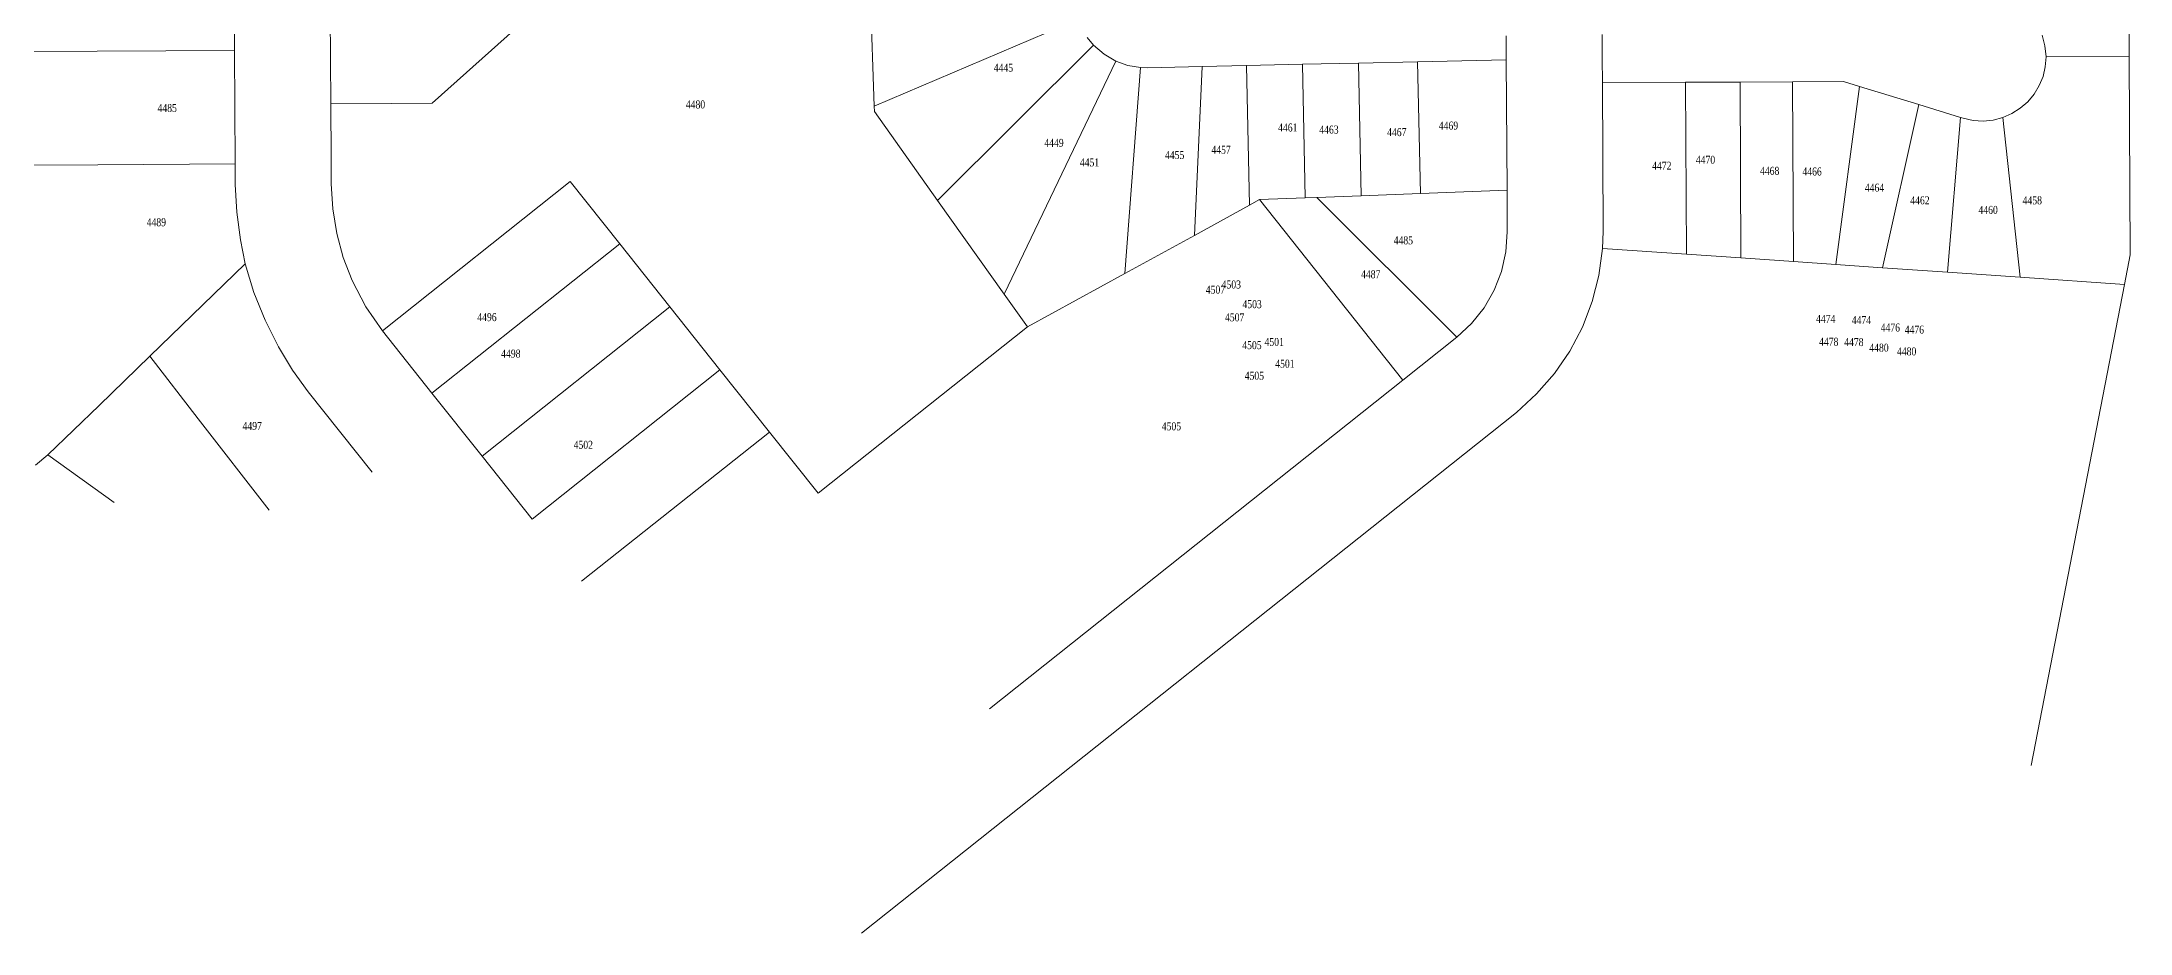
# Model space of a CAD drawing. Header units: feet. Extents: x 2819410 to 2831754, y 974571 to 993150.
# Drawn here: x 2825127 to 2826432, y 982861 to 983418 of the extents above; entities that cross this region are included whole.
import ezdxf
from ezdxf.enums import TextEntityAlignment as Align

# ---------------------------------------------------------------- set-up
doc = ezdxf.new("R2010")
doc.units = ezdxf.units.FT
doc.header["$LTSCALE"] = 0.015
doc.header["$MEASUREMENT"] = 0
doc.layers.add('ADDRESSES', color=7, linetype='Continuous')
doc.layers.add('Dakota County Parcels', color=7, linetype='Continuous', lineweight=5)
doc.styles.add('SIMPLEX', font='times.ttf', dxfattribs={"width": 0.8})

# ---------------------------------------------------------------- blocks, each defined once
blk = doc.blocks.new('ACMAP_ANN_TEMPLATE_AddressEagan')
at = {"layer": 'ADDRESSES', "style": 'SIMPLEX', "width": 0.8}
blk.add_attdef('ADDRESS', text='', height=5, dxfattribs=at).set_placement((0, 0), align=Align.CENTER)

msp = doc.modelspace()

# ---------------------------------------------------------------- linework, layer by layer
at = {"layer": 'Dakota County Parcels', "lineweight": 5}
for p, q in [((2826431.5, 983408.6), (2826430.9, 983539.6)), ((2825371.1, 983379.3), (2825433.7, 983435.2)), ((2825647.4, 983377.5), (2825645, 983446.1)), ((2825247.7, 983412.3), (2825247.5, 983434.6)), ((2825307.8, 983379), (2825307.5, 983434.9)), ((2825647.4, 983377.5), (2825774.6, 983431.6)), ((2826102.3, 983407.3), (2826102.3, 983422.3)), ((2825121.9, 983411.7), (2825161.9, 983411.9)), ((2825161.9, 983411.9), (2825247.7, 983412.3)), ((2825248, 983341.4), (2825247.7, 983412.3)), ((2825686.9, 983318.6), (2825784.4, 983415.6)), ((2825780.5, 983420.5), (2825784.4, 983415.6)), ((2825784.4, 983415.6), (2825791, 983410)), ((2825791, 983410), (2825798.4, 983405.6)), ((2826042.3, 983406.5), (2826042.3, 983421.5)), ((2826378.9, 983415.3), (2826377.1, 983421.9)), ((2826379.6, 983408.4), (2826378.9, 983415.3)), ((2825728.5, 983260.1), (2825798.4, 983405.6)), ((2825798.4, 983405.6), (2825805.9, 983403)), ((2825804, 983273), (2825813.7, 983401.6)), ((2825805.9, 983403), (2825813.7, 983401.6)), ((2825813.7, 983401.6), (2825818.1, 983401.5)), ((2825818.1, 983401.5), (2825852.3, 983402.3)), ((2825847.4, 983296.8), (2825852.3, 983402.3)), ((2825852.3, 983402.3), (2825879.9, 983402.9)), ((2825879.9, 983402.9), (2825914.9, 983403.7)), ((2825881.8, 983315.7), (2825879.9, 983402.9)), ((2825914.9, 983403.7), (2825949.9, 983404.4)), ((2825914.9, 983403.7), (2825916.7, 983320.2)), ((2825949.9, 983404.4), (2825986.9, 983405.2)), ((2825951.7, 983321.5), (2825949.9, 983404.4)), ((2825986.9, 983405.2), (2826042.3, 983406.5)), ((2825986.9, 983405.2), (2825988.7, 983322.9)), ((2826042.8, 983325), (2826042.3, 983406.5)), ((2826102.4, 983392.3), (2826102.3, 983407.3)), ((2826375.3, 983390.4), (2826377.7, 983396.1)), ((2826377.7, 983396.1), (2826379.1, 983402.2)), ((2826379.1, 983402.2), (2826379.6, 983408.4)), ((2826379.6, 983408.4), (2826431.5, 983408.6)), ((2826432.2, 983284.7), (2826431.5, 983408.6)), ((2826102.4, 983392.3), (2826154.4, 983392.5)), ((2826102.9, 983299.3), (2826102.4, 983392.3)), ((2826154.4, 983392.5), (2826188.4, 983392.6)), ((2826154.9, 983285), (2826154.4, 983392.5)), ((2826188.4, 983392.6), (2826221.1, 983392.7)), ((2826188.9, 983282.7), (2826188.4, 983392.6)), ((2826221.1, 983392.7), (2826253.1, 983392.9)), ((2826221.7, 983280.4), (2826221.1, 983392.7)), ((2826248.3, 983278.6), (2826263, 983389.9)), ((2826253.1, 983392.9), (2826263, 983389.9)), ((2826263, 983389.9), (2826300.1, 983378.5)), ((2826368.2, 983380.3), (2826372.2, 983385.1)), ((2826372.2, 983385.1), (2826375.3, 983390.4)), ((2825307.8, 983379), (2825346, 983379.2)), ((2825308, 983345.1), (2825307.8, 983379)), ((2825346, 983379.2), (2825371.1, 983379.3)), ((2825647.5, 983374.1), (2825647.4, 983377.5)), ((2825647.5, 983374.1), (2825686.9, 983318.6)), ((2826277.5, 983276.5), (2826300.1, 983378.5)), ((2826300.1, 983378.5), (2826326.1, 983370.5)), ((2826318, 983273.7), (2826326.1, 983370.5)), ((2826326.1, 983370.5), (2826327.8, 983370)), ((2826327.8, 983370), (2826334, 983368.6)), ((2826346.5, 983368.8), (2826352.6, 983370.4)), ((2826352.6, 983370.4), (2826358.3, 983372.9)), ((2826363.4, 983270.6), (2826352.6, 983370.4)), ((2826358.3, 983372.9), (2826363.5, 983376.2)), ((2826363.5, 983376.2), (2826368.2, 983380.3)), ((2826334, 983368.6), (2826340.2, 983368.2)), ((2826340.2, 983368.2), (2826346.5, 983368.8)), ((2825308.1, 983328.9), (2825308, 983345.1)), ((2825122.3, 983340.7), (2825162.3, 983340.9)), ((2825162.3, 983340.9), (2825248, 983341.4)), ((2825248.1, 983328.6), (2825248, 983341.4)), ((2825248.1, 983328.6), (2825249.1, 983311.3)), ((2825308.1, 983328.9), (2825309, 983313.4)), ((2825340.1, 983237.1), (2825457.4, 983330.5)), ((2825457.4, 983330.5), (2825488.4, 983291.6)), ((2825686.9, 983318.6), (2825728.5, 983260.1)), ((2825881.8, 983315.7), (2825888.1, 983319.1)), ((2825888.1, 983319.1), (2825916.7, 983320.2)), ((2825888.1, 983319.1), (2825977.7, 983206.4)), ((2825916.7, 983320.2), (2825923.9, 983320.5)), ((2825923.9, 983320.5), (2825951.7, 983321.5)), ((2825923.9, 983320.5), (2826011.4, 983233.2)), ((2825951.7, 983321.5), (2825988.7, 983322.9)), ((2825988.7, 983322.9), (2826042.8, 983325)), ((2826042.9, 983299), (2826042.8, 983325)), ((2825249.1, 983311.3), (2825251.3, 983294.1)), ((2825309, 983313.4), (2825311.6, 983298)), ((2825847.4, 983296.8), (2825881.8, 983315.7)), ((2825251.3, 983294.1), (2825254.3, 983278.9)), ((2825311.6, 983298), (2825315.6, 983283)), ((2825371, 983198.2), (2825488.4, 983291.6)), ((2825488.4, 983291.6), (2825519.7, 983252.2)), ((2825804, 983273), (2825847.4, 983296.8)), ((2826042, 983286.4), (2826042.9, 983299)), ((2826102.5, 983288.6), (2826102.9, 983299.3)), ((2825194.7, 983221.2), (2825254.3, 983278.9)), ((2825254.3, 983278.9), (2825259.8, 983261)), ((2825315.6, 983283), (2825321.2, 983268.5)), ((2826039.3, 983274.2), (2826042, 983286.4)), ((2826100.2, 983271.8), (2826102.5, 983288.6)), ((2826102.5, 983288.6), (2826154.9, 983285)), ((2826154.9, 983285), (2826188.9, 983282.7)), ((2826188.9, 983282.7), (2826221.7, 983280.4)), ((2826221.7, 983280.4), (2826248.3, 983278.6)), ((2826248.3, 983278.6), (2826277.5, 983276.5)), ((2826428.6, 983266.1), (2826432.2, 983284.7)), ((2825321.2, 983268.5), (2825329.7, 983252.2)), ((2825743.1, 983239.6), (2825804, 983273)), ((2826034.7, 983262.5), (2826039.3, 983274.2)), ((2826096, 983255.4), (2826100.2, 983271.8)), ((2826277.5, 983276.5), (2826318, 983273.7)), ((2826318, 983273.7), (2826363.4, 983270.6)), ((2826363.4, 983270.6), (2826428.6, 983266.1)), ((2826370.3, 982965.6), (2826428.6, 983266.1)), ((2825259.8, 983261), (2825266.7, 983243.7)), ((2825728.5, 983260.1), (2825743.1, 983239.6)), ((2826028.4, 983251.6), (2826034.7, 983262.5)), ((2826089.9, 983239.5), (2826096, 983255.4)), ((2825266.7, 983243.7), (2825275.1, 983227.1)), ((2825329.7, 983252.2), (2825340.1, 983237.1)), ((2825402.3, 983158.8), (2825519.7, 983252.2)), ((2825519.7, 983252.2), (2825551, 983212.8)), ((2825612.4, 983135.6), (2825743.1, 983239.6)), ((2826011.4, 983233.2), (2826020.6, 983241.7)), ((2826020.6, 983241.7), (2826028.4, 983251.6)), ((2826082, 983224.5), (2826089.9, 983239.5)), ((2825275.1, 983227.1), (2825283.9, 983212.6)), ((2825340.1, 983237.1), (2825371, 983198.2)), ((2825977.7, 983206.4), (2826011.4, 983233.2)), ((2825163, 983190.5), (2825194.7, 983221.2)), ((2825194.7, 983221.2), (2825225, 983182.1)), ((2826072.4, 983210.5), (2826082, 983224.5)), ((2825283.9, 983212.6), (2825293.7, 983199)), ((2825433.6, 983119.5), (2825551, 983212.8)), ((2825551, 983212.8), (2825581.9, 983173.9)), ((2825719.5, 983001), (2825977.7, 983206.4)), ((2826061.3, 983197.7), (2826072.4, 983210.5)), ((2825131.1, 983159.6), (2825163, 983190.5)), ((2825293.7, 983199), (2825333.6, 983148.9)), ((2825371, 983198.2), (2825402.3, 983158.8)), ((2826048.7, 983186.2), (2826061.3, 983197.7)), ((2825225, 983182.1), (2825269.2, 983125)), ((2825639.5, 982860.7), (2826048.7, 983186.2)), ((2825464.5, 983080.6), (2825581.9, 983173.9)), ((2825581.9, 983173.9), (2825612.4, 983135.6)), ((2825123.2, 983153.2), (2825131.1, 983159.6)), ((2825131.1, 983159.6), (2825172.5, 983129.9)), ((2825402.3, 983158.8), (2825433.6, 983119.5))]:
    msp.add_line(p, q, dxfattribs=at)

# ---------------------------------------------------------------- block references
at = {"layer": 'ADDRESSES', "lineweight": 5}
for p, values in [((2825728.1, 983399), {'ADDRESS': '4445'}), ((2825205.6, 983373.9), {'ADDRESS': '4485'}), ((2825535.7, 983376.1), {'ADDRESS': '4480'}), ((2825759.7, 983352.1), {'ADDRESS': '4449'}), ((2825905.8, 983361.7), {'ADDRESS': '4461'}), ((2825931.5, 983360.4), {'ADDRESS': '4463'}), ((2825973.9, 983358.8), {'ADDRESS': '4467'}), ((2826006.2, 983362.9), {'ADDRESS': '4469'}), ((2825781.9, 983339.9), {'ADDRESS': '4451'}), ((2825835.1, 983344.5), {'ADDRESS': '4455'}), ((2825864.1, 983347.8), {'ADDRESS': '4457'}), ((2826166.8, 983341.5), {'ADDRESS': '4470'}), ((2826139.5, 983337.8), {'ADDRESS': '4472'}), ((2826206.9, 983334.6), {'ADDRESS': '4468'}), ((2826233.4, 983334.2), {'ADDRESS': '4466'}), ((2826272.4, 983324.1), {'ADDRESS': '4464'}), ((2826300.8, 983316.2), {'ADDRESS': '4462'}), ((2826371, 983316.2), {'ADDRESS': '4458'}), ((2825198.8, 983302.5), {'ADDRESS': '4489'}), ((2826343.4, 983310.2), {'ADDRESS': '4460'}), ((2825978, 983291.2), {'ADDRESS': '4485'}), ((2825860.6, 983260.4), {'ADDRESS': '4507'}), ((2825870.5, 983263.6), {'ADDRESS': '4503'}), ((2825957.6, 983270), {'ADDRESS': '4487'}), ((2825883.5, 983251.3), {'ADDRESS': '4503'}), ((2825405.4, 983243.2), {'ADDRESS': '4496'}), ((2825872.6, 983243.1), {'ADDRESS': '4507'}), ((2826241.9, 983242.1), {'ADDRESS': '4474'}), ((2826264.2, 983241.3), {'ADDRESS': '4474'}), ((2826282.3, 983236.7), {'ADDRESS': '4476'}), ((2826297.3, 983235.4), {'ADDRESS': '4476'}), ((2825883.4, 983225.7), {'ADDRESS': '4505'}), ((2825897.3, 983227.7), {'ADDRESS': '4501'}), ((2826243.8, 983227.8), {'ADDRESS': '4478'}), ((2826259.5, 983227.6), {'ADDRESS': '4478'}), ((2826275.2, 983224.1), {'ADDRESS': '4480'}), ((2826292.5, 983221.8), {'ADDRESS': '4480'}), ((2825420.3, 983220.4), {'ADDRESS': '4498'}), ((2825904, 983214.1), {'ADDRESS': '4501'}), ((2825884.9, 983206.6), {'ADDRESS': '4505'}), ((2825258.7, 983175.2), {'ADDRESS': '4497'}), ((2825833.1, 983175), {'ADDRESS': '4505'}), ((2825465.6, 983163.4), {'ADDRESS': '4502'})]:
    msp.add_blockref('ACMAP_ANN_TEMPLATE_AddressEagan', p, dxfattribs=at).add_auto_attribs(values)

doc.saveas('drawing.dxf')
